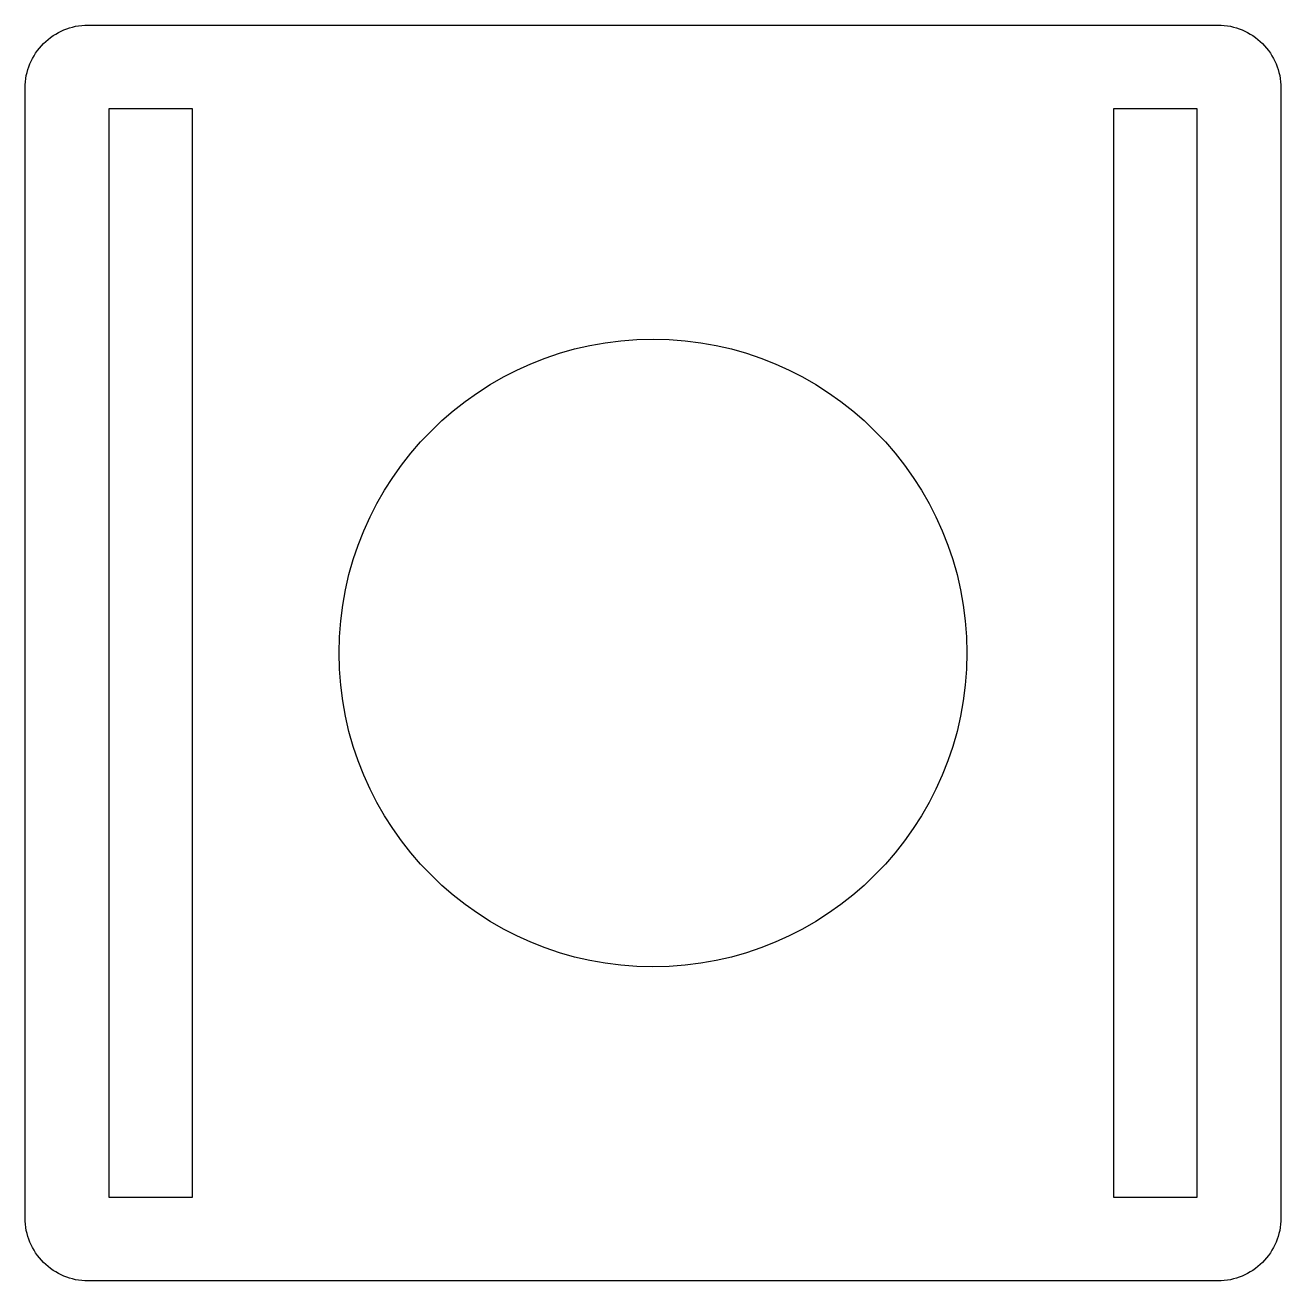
# Model space of a CAD drawing. Header units: millimetres. Extents: x -30 to 0, y -90 to -60.
import ezdxf

# ---------------------------------------------------------------- set-up
doc = ezdxf.new("R2010")
doc.units = ezdxf.units.MM
doc.layers.get('0').update_dxf_attribs({"linetype": 'CONTINUOUS'})

msp = doc.modelspace()

# ---------------------------------------------------------------- linework, layer by layer
msp.add_lwpolyline([(-28.5, -90, -0.414214), (-30, -88.5), (-30, -61.5, -0.414214), (-28.5, -60), (-1.5, -60, -0.414214), (0, -61.5), (0, -88.5, -0.414214), (-1.5, -90)], format="xyb", close=True)
for points in [[(-26, -62), (-28, -62), (-28, -88), (-26, -88)], [(-2, -62), (-4, -62), (-4, -88), (-2, -88)]]:
    msp.add_lwpolyline(points, close=True)
msp.add_circle((-15, -75), 7.5)

doc.saveas('drawing.dxf')
